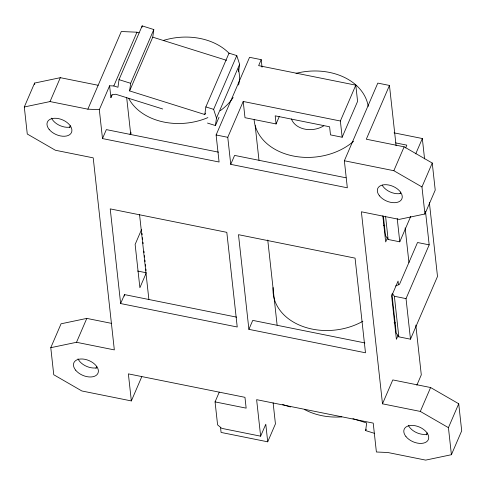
<?xml version="1.0" encoding="UTF-8"?>
<svg xmlns="http://www.w3.org/2000/svg" width="486" height="486" viewBox="0 0 486 486"><rect width="100%" height="100%" fill="white"/><g stroke="black" fill="none" stroke-linecap="round" stroke-linejoin="round"><path stroke-width="0.73" d="M205.408 113.153L204.813 114.532L129.61 90.918L152.762 37.161L153.813 29.543L142.167 25.886L119.015 79.649L117.964 87.261L113.815 85.961L109.605 85.779L99.314 109.672L102.491 138.571L219.083 162.014L216.112 134.968L249.555 57.312L261.213 59.657L262.045 67.189M129.61 90.918L130.661 83.306L153.813 29.543M141.979 27.271L142.167 25.886M204.813 114.532L205.864 106.914L229.021 53.156L236.785 55.592L239.628 64.304L238.596 71.794M207.492 123.061L215.444 125.558L216.477 118.062L239.628 64.304M374.536 433.378L365.63 430.584L366.681 422.972L352.939 418.659M109.605 85.779L110.905 97.577L111.92 94.885L115.717 94.248L162.689 108.992M141.797 376.656L131.348 400.926L81.867 390.975L53.752 374.742L50.775 347.69L76.515 342.29L114.332 349.896L93.215 157.859L55.392 150.253L27.277 134.021L24.3 106.975L34.591 83.076L60.325 77.675L98.148 85.281M24.3 106.975L50.034 101.568L60.325 77.675M69.48 127.733L70.355 125.698M50.034 101.568L87.857 109.174L121.3 31.517L136.967 32.198L139.045 32.854M113.815 85.961L136.967 32.198M110.905 97.577L112.09 94.819M102.491 138.571L106.349 129.61L218.487 152.161M129.975 134.172L130.849 132.137L131.013 133.632M50.775 347.69L61.066 323.798L86.8 318.397L111.276 323.318M76.515 342.29L86.8 318.397M141.56 229.507L135.132 244.44L139.889 287.718L146.031 273.46M120.637 303.556L110.225 208.889L226.816 232.338L237.229 326.999L120.637 303.556L124.495 294.595L236.633 317.145M95.955 368.455L96.829 366.42M216.477 118.062L213.627 109.356L236.785 55.592M215.444 125.558L219.004 117.284M396.096 145.739L389.462 85.445L377.804 83.1L344.361 160.757L347.338 187.803L230.747 164.359L227.77 137.313L243.207 101.471L340.364 121.008L342.15 137.234L330.492 134.889L329.599 126.779L275.191 115.838L276.084 123.948L244.993 117.697L243.207 101.471M261.213 59.657L258.643 65.628L355.801 85.165L357.587 101.392L342.15 137.234M230.747 164.359L234.604 155.399L345.996 177.797M276.084 123.948L279.347 116.367M220.516 427.273L221.081 432.437L267.719 441.817L265.787 424.235L260.642 436.179L221.774 428.366L217.594 424.879L215.061 401.886L219.259 392.147M248.893 329.344L238.48 234.683L355.072 258.127L365.484 352.787L248.893 329.344L252.75 320.383L364.889 342.934M340.364 121.008L355.801 85.165M389.462 85.445L366.31 139.209L404.133 146.815L432.248 163.047L435.225 190.093L424.934 213.986L399.2 219.393L361.377 211.787L382.494 403.823L420.317 411.429L448.432 427.662L451.409 454.708L425.675 460.114L387.852 452.509L376.395 452.004L373.218 423.112L256.626 399.668L260.642 436.179M267.719 441.817L275.434 423.895L273.12 402.858M344.361 160.757L393.842 170.708L404.133 146.815M405.61 147.926L406.812 145.138L395.665 142.896M415.724 153.855L422.328 138.522L394.055 132.842M400.118 193.483L400.701 192.128M387.439 237.854L385.684 241.931L382.81 215.814M424.934 213.986L421.957 186.94L432.248 163.047M383.375 216.173L385.52 235.704L388.12 239.47L399.778 241.815L410.761 216.313M391.935 294.006L396.23 333.074L398.83 336.841L410.488 339.185L406.029 298.617L429.181 244.853L425.481 211.222M398.149 335.225L396.394 339.301L391.631 296.023L398.064 281.09L398.477 284.82M365.63 430.584L366.219 429.205M382.494 403.823L392.785 379.924L430.608 387.53L458.723 403.763L461.7 430.815L451.409 454.708M410.488 339.185L437.503 276.461L429.375 202.595M416.842 385.191L421.295 374.852L415.822 325.11M420.317 411.429L430.608 387.53M426.301 434.885L427.176 432.85M448.432 427.662L458.723 403.763M395.634 285.981L399.51 284.328L417.523 242.508L429.181 244.853M87.857 109.174L99.314 109.672M216.112 134.968L227.77 137.313M383.369 225.237L384.827 225.528M392.512 293.58L394.371 296.272L406.029 298.617M137.574 271.024L146.322 272.78M394.079 322.607L395.537 322.898M215.061 401.886L246.153 408.143L244.962 397.323L128.371 373.874L131.348 400.926M152.762 37.161L226.525 60.313M119.015 79.649L130.661 83.306M205.864 106.914L213.627 109.356M282.658 404.54L290.428 406.976M393.842 170.708L421.957 186.94M422.328 138.522L424.57 158.879M405.13 227.885L408.945 262.555M397.22 218.53L399.778 241.815M385.562 216.185L388.12 239.47M394.371 296.272L398.83 336.841M255.174 125.631L258.983 160.252M267.756 240.029L277.111 325.079M141.973 233.237L142.137 234.732M142.465 237.715L142.629 239.209M142.957 242.192L143.121 243.68M143.941 251.147L144.105 252.635M144.433 255.624L144.597 257.112M144.925 260.101L145.089 261.59M145.417 264.572L145.581 266.067M145.909 269.05L146.073 270.544M126.694 97.753L130.752 134.628M139.525 214.405L148.88 299.455M124.495 294.595L124.665 296.089M34.591 83.076L34.755 84.582M238.28 68.866A57.463 43.023 -6.3 0 1 238.62 84.983M233.159 97.528A57.463 43.023 -6.3 0 1 220.273 110.68M207.893 117.6A57.463 43.023 -6.3 0 1 128.675 98.372M163.32 40.466A57.463 43.023 -6.3 0 1 229.313 53.521M96.823 367.768A13.134 8.013 23.3 0 1 78.015 358.85M70.349 127.053A13.134 8.013 23.3 0 1 51.534 118.128M400.689 193.483A13.134 8.013 23.3 0 1 382.178 185.148M427.17 434.198A13.134 8.013 23.3 0 1 408.355 425.28M353.559 141.311A57.463 43.023 -6.3 0 1 292.262 155.799A57.463 43.023 -6.3 0 1 254.105 119.72M296.059 73.35A57.463 43.023 -6.3 0 1 368.218 106.434M362.866 321.252A57.463 43.023 -6.3 0 1 302.231 326.246A57.463 43.023 -6.3 0 1 273.12 287.56M341.78 416.873A57.463 43.023 -6.3 0 1 304.333 409.412M323.737 125.838A20.521 15.364 -6.3 0 1 291.454 118.924M75.628 370.144A13.134 8.013 23.3 0 0 97.17 374.475A13.134 8.013 23.3 0 0 84.971 359.33A13.134 8.013 23.3 0 0 75.628 370.144M49.153 129.428A13.134 8.013 23.3 0 0 70.689 133.759A13.134 8.013 23.3 0 0 58.49 118.608A13.134 8.013 23.3 0 0 49.153 129.428M405.968 436.58A13.134 8.013 23.3 0 0 427.51 440.911A13.134 8.013 23.3 0 0 415.311 425.76A13.134 8.013 23.3 0 0 405.968 436.58M379.493 195.858A13.134 8.013 23.3 0 0 401.035 200.189A13.134 8.013 23.3 0 0 388.836 185.038A13.134 8.013 23.3 0 0 379.493 195.858"/></g></svg>
